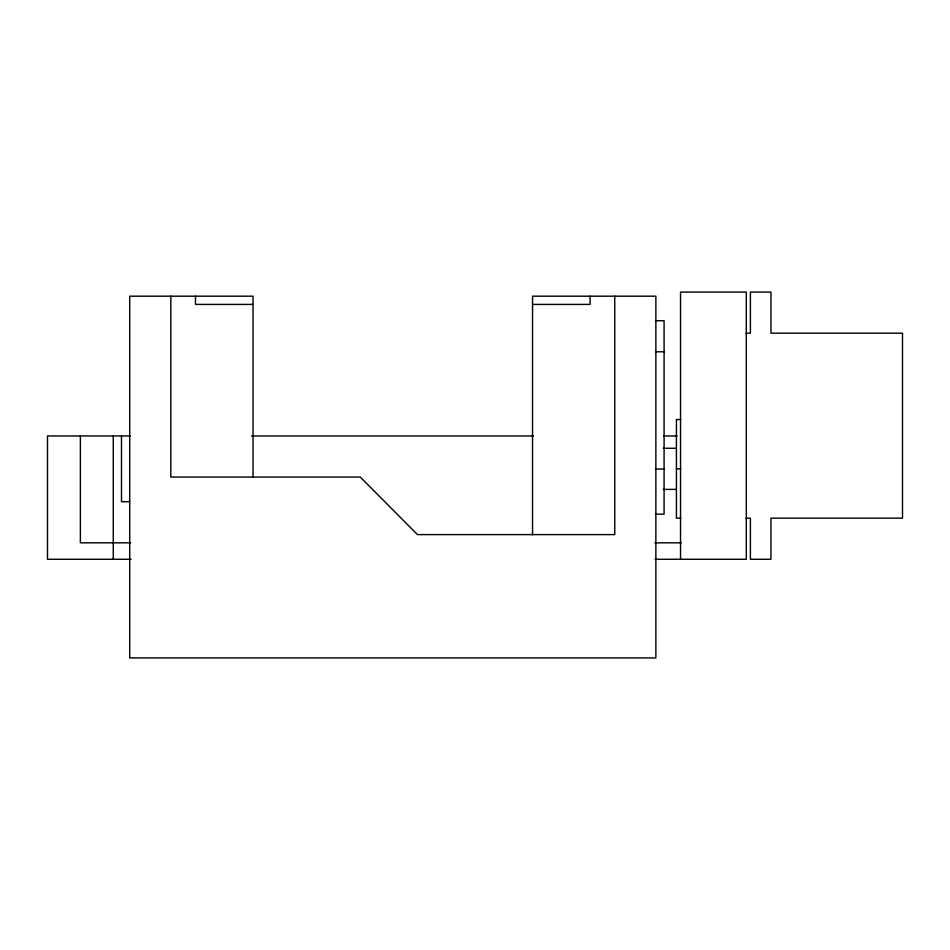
<?xml version="1.0" encoding="UTF-8"?>
<svg xmlns="http://www.w3.org/2000/svg" width="950" height="950" viewBox="0 0 950 950"><rect width="100%" height="100%" fill="white"/><g stroke="black" fill="none" stroke-linecap="round" stroke-linejoin="round"><path stroke-width="1.43" d="M253.033 304.416L195.486 304.416L195.486 296.186M532.546 304.416L590.092 304.416L590.092 296.186M655.868 320.708L664.086 320.708L664.086 514.188L655.868 514.188M745.964 333.189L750.405 333.189L750.405 292.077L770.961 292.077L770.961 333.189L902.5 333.189L902.5 518.166L770.961 518.166L770.961 559.265L750.405 559.265L750.405 518.166L745.964 518.166M655.868 351.785L664.086 351.785M680.853 419.508L676.424 419.508L676.424 518.166L680.853 518.166M130.126 435.955L47.5 435.955L47.5 559.265L131.041 559.265M251.513 435.955L533.378 435.955M663.67 435.955L677.124 435.955M663.361 448.281L676.424 448.281M676.424 468.837L680.853 468.837M655.868 469.039L664.086 469.039M663.361 489.392L676.424 489.392M129.711 501.719L121.493 501.719L121.493 435.955M130.601 542.83L80.382 542.83L80.382 435.955M654.894 542.83L681.221 542.83M655.049 559.265L746.296 559.265L746.296 292.077L680.533 292.077L680.533 559.265M614.757 296.186L614.757 534.601L417.454 534.601L360.287 477.054L170.822 477.054L170.822 296.186M532.546 534.803L532.546 296.186L655.868 296.186L655.868 657.922L129.711 657.922L129.711 296.186L253.033 296.186L253.033 477.209M113.264 435.955L113.264 559.265"/></g></svg>
